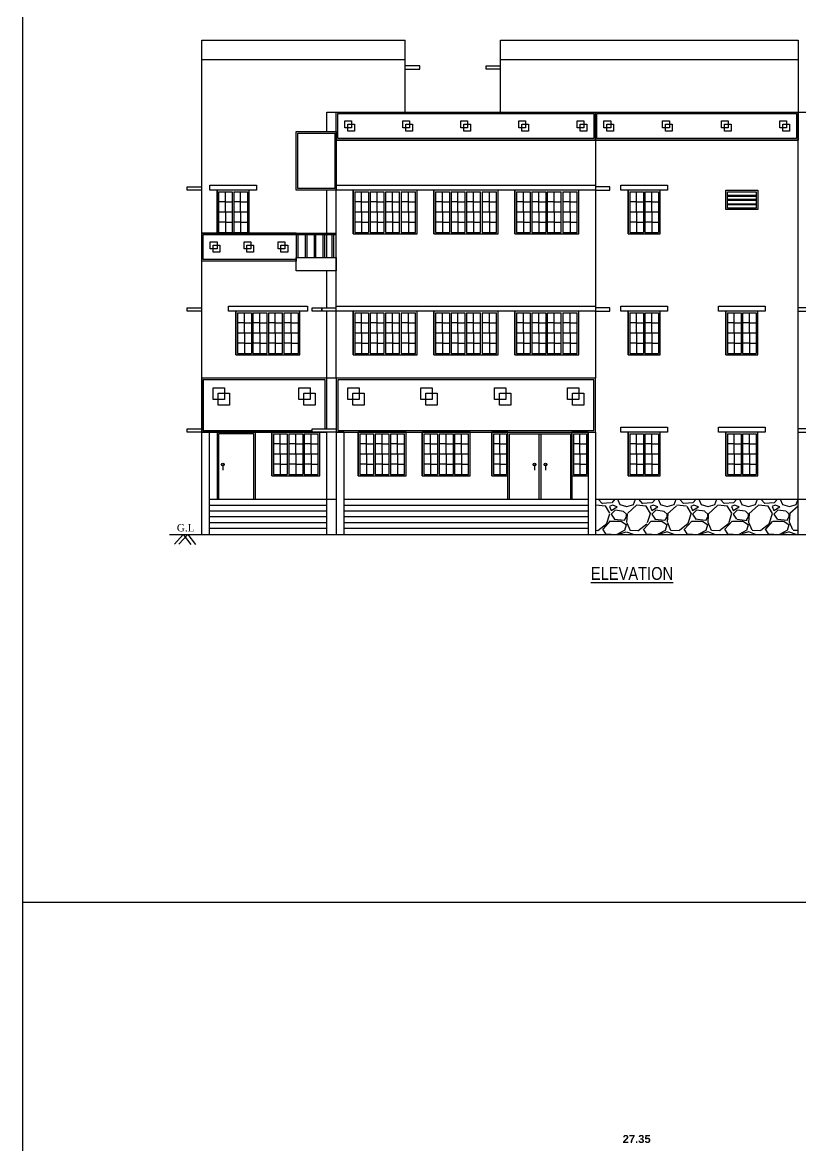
# Model space of a CAD drawing. Header units: metres. Extents: x 1336 to 1656, y -163 to -53.
# Drawn here: x 1422.59 to 1446.89, y -107.83 to -72.74 of the extents above; entities that cross this region are included whole.
import ezdxf

# ---------------------------------------------------------------- set-up
doc = ezdxf.new("R2010")
doc.units = ezdxf.units.M
doc.header["$PDMODE"] = 3
doc.header["$PDSIZE"] = -15
doc.layers.add('.', color=7, linetype='Continuous')
doc.styles.add('Ar Bold', font='arialbd.ttf')
doc.styles.get("Standard").update_dxf_attribs({"font": 'times.ttf'})
doc.styles.add('style5', font='swissc.ttf')
doc.dimstyles.new('~dimensions', dxfattribs={"dimtxt": 0.25, "dimasz": 0.17, "dimexe": 0.05, "dimexo": 0.0625, "dimgap": 0.06, "dimtad": 1, "dimzin": 4, "dimdsep": 46, "dimtxsty": 'Ar Bold', "dimcen": 0.09, "dimse1": 1, "dimse2": 1, "dimsd1": 1, "dimsd2": 1, "dimclrt": 71, "dimadec": 0, "dimazin": 0, "dimtfac": 1, "dimtix": 1, "dimtofl": 0, "dimtmove": 2, "dimatfit": 3, "dimfxl": 0, "dimtolj": 1, "dimtzin": 0, "dimarcsym": 0})

# ---------------------------------------------------------------- blocks, each defined once
blk = doc.blocks.new('*D937')
at = {"layer": 'Defpoints', "color": 0}
for p in [(1428.097, -107.699), (1455.447, -107.699), (1455.447, -107.814)]:
    blk.add_point(p, dxfattribs=at)
at = {"color": 71, "insert": (1441.772, -107.627), "char_height": 0.25, "attachment_point": 5, "style": 'Ar Bold'}
blk.add_mtext('\\A1;27.35', dxfattribs=at)

msp = doc.modelspace()

# ---------------------------------------------------------------- hatches: boundary and pattern name
at = {"layer": '.'}
h = msp.add_hatch(dxfattribs=at)
h.set_pattern_fill('GRAVEL', color=256, scale=0.05)
h.paths.add_polyline_path([(1440.4821, -87.64), (1440.4821, -88.74), (1446.8121, -88.74), (1446.8121, -87.64)])
h.paths.add_polyline_path([(1447.1121, -87.64), (1447.1121, -88.74), (1450.1571, -88.74), (1450.1571, -87.64)])
h.paths.add_polyline_path([(1452.1171, -87.64), (1452.1171, -88.74), (1455.4471, -88.74), (1455.4471, -87.64)])

# ---------------------------------------------------------------- linework, layer by layer
at = {"color": 4}
for p, q in [((1422.5906, -53.0012), (1422.5906, -163.0012)), ((1422.5906, -100.2264), (1573.6412, -100.2264))]:
    msp.add_line(p, q, dxfattribs=at)
for p, q in [((1428.1871, -88.74), (1428.1871, -73.29)), ((1428.1871, -73.29), (1434.5471, -73.29)), ((1434.5471, -75.54), (1434.5471, -73.29)), ((1437.5221, -75.54), (1437.5221, -73.29)), ((1437.5221, -73.29), (1446.8121, -73.29)), ((1446.8121, -73.29), (1446.8121, -75.54)), ((1428.1871, -73.9), (1434.5471, -73.9)), ((1437.5221, -73.9), (1446.8121, -73.9)), ((1432.0921, -75.54), (1455.4471, -75.54)), ((1432.0921, -76.15), (1432.0921, -75.54)), ((1432.3921, -83.86), (1432.3921, -75.54)), ((1440.4821, -75.54), (1440.4821, -83.86)), ((1446.8121, -88.74), (1446.8121, -75.54)), ((1432.3921, -76.42), (1446.8121, -76.42)), ((1428.6671, -79.32), (1428.6671, -77.98)), ((1428.7171, -78.03), (1428.7171, -79.3)), ((1428.7171, -78.03), (1429.1421, -78.03)), ((1428.9296, -78.665), (1428.9296, -78.03)), ((1429.1421, -78.03), (1429.1421, -79.3)), ((1429.1921, -78.03), (1429.6171, -78.03)), ((1429.1921, -78.03), (1429.1921, -79.3)), ((1429.4046, -78.665), (1429.4046, -78.03)), ((1429.6171, -78.03), (1429.6171, -79.3)), ((1429.6671, -79.32), (1429.6671, -77.98)), ((1432.0921, -79.32), (1432.0921, -77.98)), ((1432.9171, -79.35), (1432.9171, -77.98)), ((1432.9671, -78.03), (1432.9671, -79.3)), ((1432.9671, -78.03), (1433.3991, -78.03)), ((1433.1831, -78.665), (1433.1831, -78.03)), ((1433.3991, -78.03), (1433.3991, -79.3)), ((1433.4491, -78.03), (1433.8811, -78.03)), ((1433.4491, -78.03), (1433.4491, -79.3)), ((1433.6651, -78.665), (1433.6651, -78.03)), ((1433.8811, -78.03), (1433.8811, -79.3)), ((1433.9311, -78.03), (1433.9311, -79.3)), ((1433.9311, -78.03), (1434.3671, -78.03)), ((1434.1471, -78.665), (1434.1471, -78.03)), ((1434.3671, -79.3), (1434.3671, -78.03)), ((1434.4171, -78.03), (1434.4171, -79.3)), ((1434.4171, -78.03), (1434.8671, -78.03)), ((1434.6471, -78.665), (1434.6471, -78.03)), ((1434.8671, -79.3), (1434.8671, -78.03)), ((1434.9171, -79.35), (1434.9171, -77.98)), ((1435.4421, -79.35), (1435.4421, -77.98)), ((1435.4921, -78.03), (1435.4921, -79.3)), ((1435.4921, -78.03), (1435.9241, -78.03)), ((1435.7081, -78.665), (1435.7081, -78.03)), ((1435.9241, -78.03), (1435.9241, -79.3)), ((1435.9741, -78.03), (1436.4061, -78.03)), ((1435.9741, -78.03), (1435.9741, -79.3)), ((1436.1901, -78.665), (1436.1901, -78.03)), ((1436.4061, -78.03), (1436.4061, -79.3)), ((1436.4561, -78.03), (1436.4561, -79.3)), ((1436.4561, -78.03), (1436.8921, -78.03)), ((1436.6721, -78.665), (1436.6721, -78.03)), ((1436.8921, -79.3), (1436.8921, -78.03)), ((1436.9421, -78.03), (1436.9421, -79.3)), ((1436.9421, -78.03), (1437.3921, -78.03)), ((1437.1721, -78.665), (1437.1721, -78.03)), ((1437.3921, -79.3), (1437.3921, -78.03)), ((1437.4421, -79.35), (1437.4421, -77.98)), ((1437.9671, -79.35), (1437.9671, -77.98)), ((1438.0171, -78.03), (1438.0171, -79.3)), ((1438.0171, -78.03), (1438.4491, -78.03)), ((1438.2331, -78.665), (1438.2331, -78.03)), ((1438.4491, -78.03), (1438.4491, -79.3)), ((1438.4991, -78.03), (1438.9311, -78.03)), ((1438.4991, -78.03), (1438.4991, -79.3)), ((1438.7151, -78.665), (1438.7151, -78.03)), ((1438.9311, -78.03), (1438.9311, -79.3)), ((1438.9811, -78.03), (1438.9811, -79.3)), ((1438.9811, -78.03), (1439.4171, -78.03)), ((1439.1971, -78.665), (1439.1971, -78.03)), ((1439.4171, -79.3), (1439.4171, -78.03)), ((1439.4671, -78.03), (1439.4671, -79.3)), ((1439.4671, -78.03), (1439.9171, -78.03)), ((1439.6971, -78.665), (1439.6971, -78.03)), ((1439.9171, -79.3), (1439.9171, -78.03)), ((1439.9671, -79.35), (1439.9671, -77.98)), ((1441.5071, -79.35), (1441.5071, -77.98)), ((1441.5571, -78.03), (1441.5571, -79.3)), ((1441.5571, -78.03), (1441.9821, -78.03)), ((1441.7696, -78.665), (1441.7696, -78.03)), ((1441.9821, -78.03), (1441.9821, -79.3)), ((1442.0321, -78.03), (1442.4571, -78.03)), ((1442.0321, -78.03), (1442.0321, -79.3)), ((1442.2446, -78.665), (1442.2446, -78.03)), ((1442.4571, -78.03), (1442.4571, -79.3)), ((1442.5071, -79.35), (1442.5071, -77.98)), ((1444.6071, -78.1347), (1445.5071, -78.1347)), ((1444.6071, -78.1647), (1445.5071, -78.1647)), ((1428.9296, -78.3475), (1428.7171, -78.3475)), ((1428.9296, -78.3475), (1429.1421, -78.3475)), ((1429.4046, -78.3475), (1429.1921, -78.3475)), ((1429.4046, -78.3475), (1429.6171, -78.3475)), ((1433.1831, -78.3475), (1432.9671, -78.3475)), ((1433.1831, -78.3475), (1433.3991, -78.3475)), ((1433.6651, -78.3475), (1433.4491, -78.3475)), ((1433.6651, -78.3475), (1433.8811, -78.3475)), ((1434.1471, -78.3475), (1433.9311, -78.3475)), ((1434.1471, -78.3475), (1434.3671, -78.3475)), ((1434.6471, -78.3475), (1434.4171, -78.3475)), ((1434.6471, -78.3475), (1434.8671, -78.3475)), ((1435.7081, -78.3475), (1435.4921, -78.3475)), ((1435.7081, -78.3475), (1435.9241, -78.3475)), ((1436.1901, -78.3475), (1435.9741, -78.3475)), ((1436.1901, -78.3475), (1436.4061, -78.3475)), ((1436.6721, -78.3475), (1436.4561, -78.3475)), ((1436.6721, -78.3475), (1436.8921, -78.3475)), ((1437.1721, -78.3475), (1436.9421, -78.3475)), ((1437.1721, -78.3475), (1437.3921, -78.3475)), ((1438.2331, -78.3475), (1438.0171, -78.3475)), ((1438.2331, -78.3475), (1438.4491, -78.3475)), ((1438.7151, -78.3475), (1438.4991, -78.3475)), ((1438.7151, -78.3475), (1438.9311, -78.3475)), ((1439.1971, -78.3475), (1438.9811, -78.3475)), ((1439.1971, -78.3475), (1439.4171, -78.3475)), ((1439.6971, -78.3475), (1439.4671, -78.3475)), ((1439.6971, -78.3475), (1439.9171, -78.3475)), ((1441.7696, -78.3475), (1441.5571, -78.3475)), ((1441.7696, -78.3475), (1441.9821, -78.3475)), ((1442.2446, -78.3475), (1442.0321, -78.3475)), ((1442.2446, -78.3475), (1442.4571, -78.3475)), ((1444.6071, -78.2672), (1445.5071, -78.2672)), ((1444.6071, -78.2972), (1445.5071, -78.2972)), ((1444.6071, -78.4035), (1445.5071, -78.4035)), ((1444.6071, -78.4335), (1445.5071, -78.4335)), ((1429.1421, -78.665), (1428.7171, -78.665)), ((1429.1421, -78.665), (1428.7171, -78.665)), ((1428.9296, -78.665), (1428.9296, -79.3)), ((1429.6171, -78.665), (1429.1921, -78.665)), ((1429.6171, -78.665), (1429.1921, -78.665)), ((1429.4046, -78.665), (1429.4046, -79.3)), ((1433.3991, -78.665), (1432.9671, -78.665)), ((1433.3991, -78.665), (1432.9671, -78.665)), ((1433.1831, -78.665), (1433.1831, -79.3)), ((1433.8811, -78.665), (1433.4491, -78.665)), ((1433.8811, -78.665), (1433.4491, -78.665)), ((1433.6651, -78.665), (1433.6651, -79.3)), ((1434.3671, -78.665), (1433.9311, -78.665)), ((1434.3671, -78.665), (1433.9311, -78.665)), ((1434.1471, -78.665), (1434.1471, -79.3)), ((1434.8671, -78.665), (1434.4171, -78.665)), ((1434.8671, -78.665), (1434.4171, -78.665)), ((1434.6471, -78.665), (1434.6471, -79.3)), ((1435.9241, -78.665), (1435.4921, -78.665)), ((1435.9241, -78.665), (1435.4921, -78.665)), ((1435.7081, -78.665), (1435.7081, -79.3)), ((1436.4061, -78.665), (1435.9741, -78.665)), ((1436.4061, -78.665), (1435.9741, -78.665)), ((1436.1901, -78.665), (1436.1901, -79.3)), ((1436.8921, -78.665), (1436.4561, -78.665)), ((1436.8921, -78.665), (1436.4561, -78.665)), ((1436.6721, -78.665), (1436.6721, -79.3)), ((1437.3921, -78.665), (1436.9421, -78.665)), ((1437.3921, -78.665), (1436.9421, -78.665)), ((1437.1721, -78.665), (1437.1721, -79.3)), ((1438.4491, -78.665), (1438.0171, -78.665)), ((1438.4491, -78.665), (1438.0171, -78.665)), ((1438.2331, -78.665), (1438.2331, -79.3)), ((1438.9311, -78.665), (1438.4991, -78.665)), ((1438.9311, -78.665), (1438.4991, -78.665)), ((1438.7151, -78.665), (1438.7151, -79.3)), ((1439.4171, -78.665), (1438.9811, -78.665)), ((1439.4171, -78.665), (1438.9811, -78.665)), ((1439.1971, -78.665), (1439.1971, -79.3)), ((1439.9171, -78.665), (1439.4671, -78.665)), ((1439.9171, -78.665), (1439.4671, -78.665)), ((1439.6971, -78.665), (1439.6971, -79.3)), ((1441.9821, -78.665), (1441.5571, -78.665)), ((1441.9821, -78.665), (1441.5571, -78.665)), ((1441.7696, -78.665), (1441.7696, -79.3)), ((1442.4571, -78.665), (1442.0321, -78.665)), ((1442.4571, -78.665), (1442.0321, -78.665)), ((1442.2446, -78.665), (1442.2446, -79.3)), ((1428.9296, -78.9825), (1428.7171, -78.9825)), ((1428.9296, -78.9825), (1429.1421, -78.9825)), ((1429.4046, -78.9825), (1429.1921, -78.9825)), ((1429.4046, -78.9825), (1429.6171, -78.9825)), ((1433.1831, -78.9825), (1432.9671, -78.9825)), ((1433.1831, -78.9825), (1433.3991, -78.9825)), ((1433.6651, -78.9825), (1433.4491, -78.9825)), ((1433.6651, -78.9825), (1433.8811, -78.9825)), ((1434.1471, -78.9825), (1433.9311, -78.9825)), ((1434.1471, -78.9825), (1434.3671, -78.9825)), ((1434.6471, -78.9825), (1434.4171, -78.9825)), ((1434.6471, -78.9825), (1434.8671, -78.9825)), ((1435.7081, -78.9825), (1435.4921, -78.9825)), ((1435.7081, -78.9825), (1435.9241, -78.9825)), ((1436.1901, -78.9825), (1435.9741, -78.9825)), ((1436.1901, -78.9825), (1436.4061, -78.9825)), ((1436.6721, -78.9825), (1436.4561, -78.9825)), ((1436.6721, -78.9825), (1436.8921, -78.9825)), ((1437.1721, -78.9825), (1436.9421, -78.9825)), ((1437.1721, -78.9825), (1437.3921, -78.9825)), ((1438.2331, -78.9825), (1438.0171, -78.9825)), ((1438.2331, -78.9825), (1438.4491, -78.9825)), ((1438.7151, -78.9825), (1438.4991, -78.9825)), ((1438.7151, -78.9825), (1438.9311, -78.9825)), ((1439.1971, -78.9825), (1438.9811, -78.9825)), ((1439.1971, -78.9825), (1439.4171, -78.9825)), ((1439.6971, -78.9825), (1439.4671, -78.9825)), ((1439.6971, -78.9825), (1439.9171, -78.9825)), ((1441.7696, -78.9825), (1441.5571, -78.9825)), ((1441.7696, -78.9825), (1441.9821, -78.9825)), ((1442.2446, -78.9825), (1442.0321, -78.9825)), ((1442.2446, -78.9825), (1442.4571, -78.9825)), ((1431.1421, -79.32), (1428.1871, -79.32)), ((1428.7171, -79.3), (1429.1421, -79.3)), ((1429.1921, -79.3), (1429.6171, -79.3)), ((1431.1421, -79.32), (1432.3921, -79.32)), ((1431.1421, -79.32), (1431.1421, -80.08)), ((1431.1421, -79.37), (1432.3921, -79.37)), ((1431.1921, -79.37), (1431.1921, -80.08)), ((1431.4189, -79.37), (1431.4189, -80.08)), ((1431.4689, -79.37), (1431.4689, -80.08)), ((1431.6956, -79.37), (1431.6956, -80.08)), ((1431.7456, -79.37), (1431.7456, -80.08)), ((1431.9724, -79.37), (1431.9724, -80.08)), ((1432.0224, -79.37), (1432.0224, -80.08)), ((1432.0921, -80.08), (1432.0921, -79.37)), ((1432.2492, -79.37), (1432.2492, -80.08)), ((1432.2992, -79.37), (1432.2992, -80.08)), ((1432.9671, -79.3), (1433.3991, -79.3)), ((1433.4491, -79.3), (1433.8811, -79.3)), ((1433.9311, -79.3), (1434.3671, -79.3)), ((1434.4171, -79.3), (1434.8671, -79.3)), ((1435.4921, -79.3), (1435.9241, -79.3)), ((1435.9741, -79.3), (1436.4061, -79.3)), ((1436.4561, -79.3), (1436.8921, -79.3)), ((1436.9421, -79.3), (1437.3921, -79.3)), ((1438.0171, -79.3), (1438.4491, -79.3)), ((1438.4991, -79.3), (1438.9311, -79.3)), ((1438.9811, -79.3), (1439.4171, -79.3)), ((1439.4671, -79.3), (1439.9171, -79.3)), ((1441.5571, -79.3), (1441.9821, -79.3)), ((1442.0321, -79.3), (1442.4571, -79.3)), ((1432.0921, -81.66), (1432.0921, -80.5)), ((1429.2571, -83.13), (1429.2571, -81.76)), ((1429.3071, -81.81), (1429.3071, -83.08)), ((1429.3071, -81.81), (1429.7391, -81.81)), ((1429.5231, -82.445), (1429.5231, -81.81)), ((1429.7391, -81.81), (1429.7391, -83.08)), ((1429.7891, -81.81), (1430.2211, -81.81)), ((1429.7891, -81.81), (1429.7891, -83.08)), ((1430.0051, -82.445), (1430.0051, -81.81)), ((1430.2211, -81.81), (1430.2211, -83.08)), ((1430.2711, -81.81), (1430.2711, -83.08)), ((1430.2711, -81.81), (1430.7071, -81.81)), ((1430.4871, -82.445), (1430.4871, -81.81)), ((1430.7071, -83.08), (1430.7071, -81.81)), ((1430.7571, -81.81), (1430.7571, -83.08)), ((1430.7571, -81.81), (1431.2071, -81.81)), ((1430.9871, -82.445), (1430.9871, -81.81)), ((1431.2071, -83.08), (1431.2071, -81.81)), ((1431.2571, -83.13), (1431.2571, -81.76)), ((1432.0921, -85.44), (1432.0921, -81.76)), ((1432.9171, -83.13), (1432.9171, -81.76)), ((1432.9671, -81.81), (1432.9671, -83.08)), ((1432.9671, -81.81), (1433.3991, -81.81)), ((1433.1831, -82.445), (1433.1831, -81.81)), ((1433.3991, -81.81), (1433.3991, -83.08)), ((1433.4491, -81.81), (1433.8811, -81.81)), ((1433.4491, -81.81), (1433.4491, -83.08)), ((1433.6651, -82.445), (1433.6651, -81.81)), ((1433.8811, -81.81), (1433.8811, -83.08)), ((1433.9311, -81.81), (1433.9311, -83.08)), ((1433.9311, -81.81), (1434.3671, -81.81)), ((1434.1471, -82.445), (1434.1471, -81.81)), ((1434.3671, -83.08), (1434.3671, -81.81)), ((1434.4171, -81.81), (1434.4171, -83.08)), ((1434.4171, -81.81), (1434.8671, -81.81)), ((1434.6471, -82.445), (1434.6471, -81.81)), ((1434.8671, -83.08), (1434.8671, -81.81)), ((1434.9171, -83.13), (1434.9171, -81.76)), ((1435.4421, -83.13), (1435.4421, -81.76)), ((1435.4921, -81.81), (1435.4921, -83.08)), ((1435.4921, -81.81), (1435.9241, -81.81)), ((1435.7081, -82.445), (1435.7081, -81.81)), ((1435.9241, -81.81), (1435.9241, -83.08)), ((1435.9741, -81.81), (1436.4061, -81.81)), ((1435.9741, -81.81), (1435.9741, -83.08)), ((1436.1901, -82.445), (1436.1901, -81.81)), ((1436.4061, -81.81), (1436.4061, -83.08)), ((1436.4561, -81.81), (1436.4561, -83.08)), ((1436.4561, -81.81), (1436.8921, -81.81)), ((1436.6721, -82.445), (1436.6721, -81.81)), ((1436.8921, -83.08), (1436.8921, -81.81)), ((1436.9421, -81.81), (1436.9421, -83.08)), ((1436.9421, -81.81), (1437.3921, -81.81)), ((1437.1721, -82.445), (1437.1721, -81.81)), ((1437.3921, -83.08), (1437.3921, -81.81)), ((1437.4421, -83.13), (1437.4421, -81.76)), ((1437.9671, -83.13), (1437.9671, -81.76)), ((1438.0171, -81.81), (1438.0171, -83.08)), ((1438.0171, -81.81), (1438.4491, -81.81)), ((1438.2331, -82.445), (1438.2331, -81.81)), ((1438.4491, -81.81), (1438.4491, -83.08)), ((1438.4991, -81.81), (1438.9311, -81.81)), ((1438.4991, -81.81), (1438.4991, -83.08)), ((1438.7151, -82.445), (1438.7151, -81.81)), ((1438.9311, -81.81), (1438.9311, -83.08)), ((1438.9811, -81.81), (1438.9811, -83.08)), ((1438.9811, -81.81), (1439.4171, -81.81)), ((1439.1971, -82.445), (1439.1971, -81.81)), ((1439.4171, -83.08), (1439.4171, -81.81)), ((1439.4671, -81.81), (1439.4671, -83.08)), ((1439.4671, -81.81), (1439.9171, -81.81)), ((1439.6971, -82.445), (1439.6971, -81.81)), ((1439.9171, -83.08), (1439.9171, -81.81)), ((1439.9671, -83.13), (1439.9671, -81.76)), ((1441.5071, -83.13), (1441.5071, -81.76)), ((1441.5571, -81.81), (1441.5571, -83.08)), ((1441.5571, -81.81), (1441.9821, -81.81)), ((1441.7696, -82.445), (1441.7696, -81.81)), ((1441.9821, -81.81), (1441.9821, -83.08)), ((1442.0321, -81.81), (1442.4571, -81.81)), ((1442.0321, -81.81), (1442.0321, -83.08)), ((1442.2446, -82.445), (1442.2446, -81.81)), ((1442.4571, -81.81), (1442.4571, -83.08)), ((1442.5071, -83.13), (1442.5071, -81.76)), ((1444.5571, -83.13), (1444.5571, -81.76)), ((1444.6071, -81.81), (1444.6071, -83.08)), ((1444.6071, -81.81), (1445.0321, -81.81)), ((1444.8196, -82.445), (1444.8196, -81.81)), ((1445.0321, -81.81), (1445.0321, -83.08)), ((1445.0821, -81.81), (1445.5071, -81.81)), ((1445.0821, -81.81), (1445.0821, -83.08)), ((1445.2946, -82.445), (1445.2946, -81.81)), ((1445.5071, -81.81), (1445.5071, -83.08)), ((1445.5571, -83.13), (1445.5571, -81.76)), ((1429.5231, -82.1275), (1429.3071, -82.1275)), ((1429.7391, -82.445), (1429.3071, -82.445)), ((1429.7391, -82.445), (1429.3071, -82.445)), ((1429.5231, -82.1275), (1429.7391, -82.1275)), ((1429.5231, -82.445), (1429.5231, -83.08)), ((1430.0051, -82.1275), (1429.7891, -82.1275)), ((1430.2211, -82.445), (1429.7891, -82.445)), ((1430.2211, -82.445), (1429.7891, -82.445)), ((1430.0051, -82.1275), (1430.2211, -82.1275)), ((1430.0051, -82.445), (1430.0051, -83.08)), ((1430.4871, -82.1275), (1430.2711, -82.1275)), ((1430.7071, -82.445), (1430.2711, -82.445)), ((1430.7071, -82.445), (1430.2711, -82.445)), ((1430.4871, -82.1275), (1430.7071, -82.1275)), ((1430.4871, -82.445), (1430.4871, -83.08)), ((1430.9871, -82.1275), (1430.7571, -82.1275)), ((1431.2071, -82.445), (1430.7571, -82.445)), ((1431.2071, -82.445), (1430.7571, -82.445)), ((1430.9871, -82.1275), (1431.2071, -82.1275)), ((1430.9871, -82.445), (1430.9871, -83.08)), ((1433.1831, -82.1275), (1432.9671, -82.1275)), ((1433.3991, -82.445), (1432.9671, -82.445)), ((1433.3991, -82.445), (1432.9671, -82.445)), ((1433.1831, -82.1275), (1433.3991, -82.1275)), ((1433.1831, -82.445), (1433.1831, -83.08)), ((1433.6651, -82.1275), (1433.4491, -82.1275)), ((1433.8811, -82.445), (1433.4491, -82.445)), ((1433.8811, -82.445), (1433.4491, -82.445)), ((1433.6651, -82.1275), (1433.8811, -82.1275)), ((1433.6651, -82.445), (1433.6651, -83.08)), ((1434.1471, -82.1275), (1433.9311, -82.1275)), ((1434.3671, -82.445), (1433.9311, -82.445)), ((1434.3671, -82.445), (1433.9311, -82.445)), ((1434.1471, -82.1275), (1434.3671, -82.1275)), ((1434.1471, -82.445), (1434.1471, -83.08)), ((1434.6471, -82.1275), (1434.4171, -82.1275)), ((1434.8671, -82.445), (1434.4171, -82.445)), ((1434.8671, -82.445), (1434.4171, -82.445)), ((1434.6471, -82.1275), (1434.8671, -82.1275)), ((1434.6471, -82.445), (1434.6471, -83.08)), ((1435.7081, -82.1275), (1435.4921, -82.1275)), ((1435.9241, -82.445), (1435.4921, -82.445)), ((1435.9241, -82.445), (1435.4921, -82.445)), ((1435.7081, -82.1275), (1435.9241, -82.1275)), ((1435.7081, -82.445), (1435.7081, -83.08)), ((1436.1901, -82.1275), (1435.9741, -82.1275)), ((1436.4061, -82.445), (1435.9741, -82.445)), ((1436.4061, -82.445), (1435.9741, -82.445)), ((1436.1901, -82.1275), (1436.4061, -82.1275)), ((1436.1901, -82.445), (1436.1901, -83.08)), ((1436.6721, -82.1275), (1436.4561, -82.1275)), ((1436.8921, -82.445), (1436.4561, -82.445)), ((1436.8921, -82.445), (1436.4561, -82.445)), ((1436.6721, -82.1275), (1436.8921, -82.1275)), ((1436.6721, -82.445), (1436.6721, -83.08)), ((1437.1721, -82.1275), (1436.9421, -82.1275)), ((1437.3921, -82.445), (1436.9421, -82.445)), ((1437.3921, -82.445), (1436.9421, -82.445)), ((1437.1721, -82.1275), (1437.3921, -82.1275)), ((1437.1721, -82.445), (1437.1721, -83.08)), ((1438.2331, -82.1275), (1438.0171, -82.1275)), ((1438.4491, -82.445), (1438.0171, -82.445)), ((1438.4491, -82.445), (1438.0171, -82.445)), ((1438.2331, -82.1275), (1438.4491, -82.1275)), ((1438.2331, -82.445), (1438.2331, -83.08)), ((1438.7151, -82.1275), (1438.4991, -82.1275)), ((1438.9311, -82.445), (1438.4991, -82.445)), ((1438.9311, -82.445), (1438.4991, -82.445)), ((1438.7151, -82.1275), (1438.9311, -82.1275)), ((1438.7151, -82.445), (1438.7151, -83.08)), ((1439.1971, -82.1275), (1438.9811, -82.1275)), ((1439.4171, -82.445), (1438.9811, -82.445)), ((1439.4171, -82.445), (1438.9811, -82.445)), ((1439.1971, -82.1275), (1439.4171, -82.1275)), ((1439.1971, -82.445), (1439.1971, -83.08)), ((1439.6971, -82.1275), (1439.4671, -82.1275)), ((1439.9171, -82.445), (1439.4671, -82.445)), ((1439.9171, -82.445), (1439.4671, -82.445)), ((1439.6971, -82.1275), (1439.9171, -82.1275)), ((1439.6971, -82.445), (1439.6971, -83.08)), ((1441.7696, -82.1275), (1441.5571, -82.1275)), ((1441.9821, -82.445), (1441.5571, -82.445)), ((1441.9821, -82.445), (1441.5571, -82.445)), ((1441.7696, -82.1275), (1441.9821, -82.1275)), ((1441.7696, -82.445), (1441.7696, -83.08)), ((1442.2446, -82.1275), (1442.0321, -82.1275)), ((1442.4571, -82.445), (1442.0321, -82.445)), ((1442.4571, -82.445), (1442.0321, -82.445)), ((1442.2446, -82.1275), (1442.4571, -82.1275)), ((1442.2446, -82.445), (1442.2446, -83.08)), ((1444.8196, -82.1275), (1444.6071, -82.1275)), ((1445.0321, -82.445), (1444.6071, -82.445)), ((1445.0321, -82.445), (1444.6071, -82.445)), ((1444.8196, -82.1275), (1445.0321, -82.1275)), ((1444.8196, -82.445), (1444.8196, -83.08)), ((1445.2946, -82.1275), (1445.0821, -82.1275)), ((1445.5071, -82.445), (1445.0821, -82.445)), ((1445.5071, -82.445), (1445.0821, -82.445)), ((1445.2946, -82.1275), (1445.5071, -82.1275)), ((1445.2946, -82.445), (1445.2946, -83.08)), ((1429.5231, -82.7625), (1429.3071, -82.7625)), ((1429.5231, -82.7625), (1429.7391, -82.7625)), ((1430.0051, -82.7625), (1429.7891, -82.7625)), ((1430.0051, -82.7625), (1430.2211, -82.7625)), ((1430.4871, -82.7625), (1430.2711, -82.7625)), ((1430.4871, -82.7625), (1430.7071, -82.7625)), ((1430.9871, -82.7625), (1430.7571, -82.7625)), ((1430.9871, -82.7625), (1431.2071, -82.7625)), ((1433.1831, -82.7625), (1432.9671, -82.7625)), ((1433.1831, -82.7625), (1433.3991, -82.7625)), ((1433.6651, -82.7625), (1433.4491, -82.7625)), ((1433.6651, -82.7625), (1433.8811, -82.7625)), ((1434.1471, -82.7625), (1433.9311, -82.7625)), ((1434.1471, -82.7625), (1434.3671, -82.7625)), ((1434.6471, -82.7625), (1434.4171, -82.7625)), ((1434.6471, -82.7625), (1434.8671, -82.7625)), ((1435.7081, -82.7625), (1435.4921, -82.7625)), ((1435.7081, -82.7625), (1435.9241, -82.7625)), ((1436.1901, -82.7625), (1435.9741, -82.7625)), ((1436.1901, -82.7625), (1436.4061, -82.7625)), ((1436.6721, -82.7625), (1436.4561, -82.7625)), ((1436.6721, -82.7625), (1436.8921, -82.7625)), ((1437.1721, -82.7625), (1436.9421, -82.7625)), ((1437.1721, -82.7625), (1437.3921, -82.7625)), ((1438.2331, -82.7625), (1438.0171, -82.7625)), ((1438.2331, -82.7625), (1438.4491, -82.7625)), ((1438.7151, -82.7625), (1438.4991, -82.7625)), ((1438.7151, -82.7625), (1438.9311, -82.7625)), ((1439.1971, -82.7625), (1438.9811, -82.7625)), ((1439.1971, -82.7625), (1439.4171, -82.7625)), ((1439.6971, -82.7625), (1439.4671, -82.7625)), ((1439.6971, -82.7625), (1439.9171, -82.7625)), ((1441.7696, -82.7625), (1441.5571, -82.7625)), ((1441.7696, -82.7625), (1441.9821, -82.7625)), ((1442.2446, -82.7625), (1442.0321, -82.7625)), ((1442.2446, -82.7625), (1442.4571, -82.7625)), ((1444.8196, -82.7625), (1444.6071, -82.7625)), ((1444.8196, -82.7625), (1445.0321, -82.7625)), ((1445.2946, -82.7625), (1445.0821, -82.7625)), ((1445.2946, -82.7625), (1445.5071, -82.7625)), ((1429.3071, -83.08), (1429.7391, -83.08)), ((1429.7891, -83.08), (1430.2211, -83.08)), ((1430.2711, -83.08), (1430.7071, -83.08)), ((1430.7571, -83.08), (1431.2071, -83.08)), ((1432.9671, -83.08), (1433.3991, -83.08)), ((1433.4491, -83.08), (1433.8811, -83.08)), ((1433.9311, -83.08), (1434.3671, -83.08)), ((1434.4171, -83.08), (1434.8671, -83.08)), ((1435.4921, -83.08), (1435.9241, -83.08)), ((1435.9741, -83.08), (1436.4061, -83.08)), ((1436.4561, -83.08), (1436.8921, -83.08)), ((1436.9421, -83.08), (1437.3921, -83.08)), ((1438.0171, -83.08), (1438.4491, -83.08)), ((1438.4991, -83.08), (1438.9311, -83.08)), ((1438.9811, -83.08), (1439.4171, -83.08)), ((1439.4671, -83.08), (1439.9171, -83.08)), ((1441.5571, -83.08), (1441.9821, -83.08)), ((1442.0321, -83.08), (1442.4571, -83.08)), ((1444.6071, -83.08), (1445.0321, -83.08)), ((1445.0821, -83.08), (1445.5071, -83.08)), ((1432.3921, -83.86), (1428.1871, -83.86)), ((1432.0921, -85.44), (1432.0921, -83.86)), ((1427.7371, -85.54), (1427.7371, -85.44)), ((1427.7371, -85.44), (1428.1871, -85.44)), ((1428.1871, -85.54), (1427.7371, -85.54)), ((1432.6221, -85.54), (1428.1871, -85.54)), ((1428.4171, -85.54), (1428.4171, -88.74)), ((1430.3771, -86.91), (1430.3771, -85.54)), ((1430.4271, -85.59), (1430.4271, -86.86)), ((1430.4271, -85.59), (1430.8591, -85.59)), ((1430.6431, -86.225), (1430.6431, -85.59)), ((1430.8591, -85.59), (1430.8591, -86.86)), ((1430.9091, -85.59), (1431.3411, -85.59)), ((1430.9091, -85.59), (1430.9091, -86.86)), ((1431.1251, -86.225), (1431.1251, -85.59)), ((1431.3411, -85.59), (1431.3411, -86.86)), ((1431.3911, -85.59), (1431.3911, -86.86)), ((1431.3911, -85.59), (1431.8271, -85.59)), ((1431.6071, -86.225), (1431.6071, -85.59)), ((1431.6421, -85.54), (1431.6421, -85.44)), ((1431.6421, -85.44), (1432.3921, -85.44)), ((1432.3921, -85.54), (1431.6421, -85.54)), ((1431.8271, -86.86), (1431.8271, -85.59)), ((1431.8771, -86.91), (1431.8771, -85.54)), ((1432.0921, -88.74), (1432.0921, -85.54)), ((1432.3921, -85.54), (1432.3921, -88.74)), ((1432.6221, -85.54), (1432.6221, -88.74)), ((1433.0721, -86.91), (1433.0721, -85.54)), ((1433.1221, -85.59), (1433.1221, -86.86)), ((1433.1221, -85.59), (1433.5541, -85.59)), ((1433.3381, -86.225), (1433.3381, -85.59)), ((1433.5541, -85.59), (1433.5541, -86.86)), ((1433.6041, -85.59), (1434.0361, -85.59)), ((1433.6041, -85.59), (1433.6041, -86.86)), ((1433.8201, -86.225), (1433.8201, -85.59)), ((1434.0361, -85.59), (1434.0361, -86.86)), ((1434.0861, -85.59), (1434.0861, -86.86)), ((1434.0861, -85.59), (1434.5221, -85.59)), ((1434.3021, -86.225), (1434.3021, -85.59)), ((1434.5221, -86.86), (1434.5221, -85.59)), ((1434.5721, -86.91), (1434.5721, -85.54)), ((1435.0721, -86.91), (1435.0721, -85.54)), ((1435.1221, -85.59), (1435.1221, -86.86)), ((1435.1221, -85.59), (1435.5541, -85.59)), ((1435.3381, -86.225), (1435.3381, -85.59)), ((1435.5541, -85.59), (1435.5541, -86.86)), ((1435.6041, -85.59), (1436.0361, -85.59)), ((1435.6041, -85.59), (1435.6041, -86.86)), ((1435.8201, -86.225), (1435.8201, -85.59)), ((1436.0361, -85.59), (1436.0361, -86.86)), ((1436.0861, -85.59), (1436.0861, -86.86)), ((1436.0861, -85.59), (1436.5221, -85.59)), ((1436.3021, -86.225), (1436.3021, -85.59)), ((1436.5221, -86.86), (1436.5221, -85.59)), ((1436.5721, -86.91), (1436.5721, -85.54)), ((1437.2521, -86.91), (1437.2521, -85.54)), ((1437.3021, -85.59), (1437.3021, -86.86)), ((1437.3021, -85.59), (1437.7021, -85.59)), ((1437.5021, -86.225), (1437.5021, -85.59)), ((1437.7021, -85.59), (1437.7021, -86.86)), ((1437.7521, -86.91), (1437.7521, -85.54)), ((1438.7201, -85.59), (1438.7201, -87.64)), ((1438.7841, -85.59), (1438.7841, -87.64)), ((1439.7521, -86.91), (1439.7521, -85.54)), ((1439.8021, -85.59), (1439.8021, -86.86)), ((1439.8021, -85.59), (1440.2021, -85.59)), ((1440.0021, -86.225), (1440.0021, -85.59)), ((1440.2021, -85.59), (1440.2021, -86.86)), ((1440.2521, -85.54), (1440.2521, -88.74)), ((1440.2521, -86.91), (1440.2521, -85.54)), ((1440.4821, -85.54), (1440.4821, -88.74)), ((1441.5071, -86.91), (1441.5071, -85.54)), ((1441.5571, -85.59), (1441.5571, -86.86)), ((1441.5571, -85.59), (1441.9821, -85.59)), ((1441.7696, -86.225), (1441.7696, -85.59)), ((1441.9821, -85.59), (1441.9821, -86.86)), ((1442.0321, -85.59), (1442.4571, -85.59)), ((1442.0321, -85.59), (1442.0321, -86.86)), ((1442.2446, -86.225), (1442.2446, -85.59)), ((1442.4571, -85.59), (1442.4571, -86.86)), ((1442.5071, -86.91), (1442.5071, -85.54)), ((1444.5571, -86.91), (1444.5571, -85.54)), ((1444.6071, -85.59), (1444.6071, -86.86)), ((1444.6071, -85.59), (1445.0321, -85.59)), ((1444.8196, -86.225), (1444.8196, -85.59)), ((1445.0321, -85.59), (1445.0321, -86.86)), ((1445.0821, -85.59), (1445.5071, -85.59)), ((1445.0821, -85.59), (1445.0821, -86.86)), ((1445.2946, -86.225), (1445.2946, -85.59)), ((1445.5071, -85.59), (1445.5071, -86.86)), ((1445.5571, -86.91), (1445.5571, -85.54)), ((1447.5621, -85.44), (1446.8121, -85.44)), ((1446.8121, -85.54), (1447.5621, -85.54)), ((1430.6431, -85.9075), (1430.4271, -85.9075)), ((1430.6431, -85.9075), (1430.8591, -85.9075)), ((1431.1251, -85.9075), (1430.9091, -85.9075)), ((1431.1251, -85.9075), (1431.3411, -85.9075)), ((1431.6071, -85.9075), (1431.3911, -85.9075)), ((1431.6071, -85.9075), (1431.8271, -85.9075)), ((1433.3381, -85.9075), (1433.1221, -85.9075)), ((1433.3381, -85.9075), (1433.5541, -85.9075)), ((1433.8201, -85.9075), (1433.6041, -85.9075)), ((1433.8201, -85.9075), (1434.0361, -85.9075)), ((1434.3021, -85.9075), (1434.0861, -85.9075)), ((1434.3021, -85.9075), (1434.5221, -85.9075)), ((1435.3381, -85.9075), (1435.1221, -85.9075)), ((1435.3381, -85.9075), (1435.5541, -85.9075)), ((1435.8201, -85.9075), (1435.6041, -85.9075)), ((1435.8201, -85.9075), (1436.0361, -85.9075)), ((1436.3021, -85.9075), (1436.0861, -85.9075)), ((1436.3021, -85.9075), (1436.5221, -85.9075)), ((1437.5021, -85.9075), (1437.3021, -85.9075)), ((1437.5021, -85.9075), (1437.7021, -85.9075)), ((1440.0021, -85.9075), (1439.8021, -85.9075)), ((1440.0021, -85.9075), (1440.2021, -85.9075)), ((1441.7696, -85.9075), (1441.5571, -85.9075)), ((1441.7696, -85.9075), (1441.9821, -85.9075)), ((1442.2446, -85.9075), (1442.0321, -85.9075)), ((1442.2446, -85.9075), (1442.4571, -85.9075)), ((1444.8196, -85.9075), (1444.6071, -85.9075)), ((1444.8196, -85.9075), (1445.0321, -85.9075)), ((1445.2946, -85.9075), (1445.0821, -85.9075)), ((1445.2946, -85.9075), (1445.5071, -85.9075)), ((1430.8591, -86.225), (1430.4271, -86.225)), ((1430.8591, -86.225), (1430.4271, -86.225)), ((1430.6431, -86.225), (1430.6431, -86.86)), ((1431.3411, -86.225), (1430.9091, -86.225)), ((1431.3411, -86.225), (1430.9091, -86.225)), ((1431.1251, -86.225), (1431.1251, -86.86)), ((1431.8271, -86.225), (1431.3911, -86.225)), ((1431.8271, -86.225), (1431.3911, -86.225)), ((1431.6071, -86.225), (1431.6071, -86.86)), ((1433.5541, -86.225), (1433.1221, -86.225)), ((1433.5541, -86.225), (1433.1221, -86.225)), ((1433.3381, -86.225), (1433.3381, -86.86)), ((1434.0361, -86.225), (1433.6041, -86.225)), ((1434.0361, -86.225), (1433.6041, -86.225)), ((1433.8201, -86.225), (1433.8201, -86.86)), ((1434.5221, -86.225), (1434.0861, -86.225)), ((1434.5221, -86.225), (1434.0861, -86.225)), ((1434.3021, -86.225), (1434.3021, -86.86)), ((1435.5541, -86.225), (1435.1221, -86.225)), ((1435.5541, -86.225), (1435.1221, -86.225)), ((1435.3381, -86.225), (1435.3381, -86.86)), ((1436.0361, -86.225), (1435.6041, -86.225)), ((1436.0361, -86.225), (1435.6041, -86.225)), ((1435.8201, -86.225), (1435.8201, -86.86)), ((1436.5221, -86.225), (1436.0861, -86.225)), ((1436.5221, -86.225), (1436.0861, -86.225)), ((1436.3021, -86.225), (1436.3021, -86.86)), ((1437.7021, -86.225), (1437.3021, -86.225)), ((1437.7021, -86.225), (1437.3021, -86.225)), ((1437.5021, -86.225), (1437.5021, -86.86)), ((1440.2021, -86.225), (1439.8021, -86.225)), ((1440.2021, -86.225), (1439.8021, -86.225)), ((1440.0021, -86.225), (1440.0021, -86.86)), ((1441.9821, -86.225), (1441.5571, -86.225)), ((1441.9821, -86.225), (1441.5571, -86.225)), ((1441.7696, -86.225), (1441.7696, -86.86)), ((1442.4571, -86.225), (1442.0321, -86.225)), ((1442.4571, -86.225), (1442.0321, -86.225)), ((1442.2446, -86.225), (1442.2446, -86.86)), ((1445.0321, -86.225), (1444.6071, -86.225)), ((1445.0321, -86.225), (1444.6071, -86.225)), ((1444.8196, -86.225), (1444.8196, -86.86)), ((1445.5071, -86.225), (1445.0821, -86.225)), ((1445.5071, -86.225), (1445.0821, -86.225)), ((1445.2946, -86.225), (1445.2946, -86.86)), ((1428.8511, -86.5487), (1428.8511, -86.7337)), ((1430.6431, -86.5425), (1430.4271, -86.5425)), ((1430.6431, -86.5425), (1430.8591, -86.5425)), ((1431.1251, -86.5425), (1430.9091, -86.5425)), ((1431.1251, -86.5425), (1431.3411, -86.5425)), ((1431.6071, -86.5425), (1431.3911, -86.5425)), ((1431.6071, -86.5425), (1431.8271, -86.5425)), ((1433.3381, -86.5425), (1433.1221, -86.5425)), ((1433.3381, -86.5425), (1433.5541, -86.5425)), ((1433.8201, -86.5425), (1433.6041, -86.5425)), ((1433.8201, -86.5425), (1434.0361, -86.5425)), ((1434.3021, -86.5425), (1434.0861, -86.5425)), ((1434.3021, -86.5425), (1434.5221, -86.5425)), ((1435.3381, -86.5425), (1435.1221, -86.5425)), ((1435.3381, -86.5425), (1435.5541, -86.5425)), ((1435.8201, -86.5425), (1435.6041, -86.5425)), ((1435.8201, -86.5425), (1436.0361, -86.5425)), ((1436.3021, -86.5425), (1436.0861, -86.5425)), ((1436.3021, -86.5425), (1436.5221, -86.5425)), ((1437.5021, -86.5425), (1437.3021, -86.5425)), ((1437.5021, -86.5425), (1437.7021, -86.5425)), ((1438.5772, -86.5487), (1438.5772, -86.7337)), ((1438.927, -86.5487), (1438.927, -86.7337)), ((1440.0021, -86.5425), (1439.8021, -86.5425)), ((1440.0021, -86.5425), (1440.2021, -86.5425)), ((1441.7696, -86.5425), (1441.5571, -86.5425)), ((1441.7696, -86.5425), (1441.9821, -86.5425)), ((1442.2446, -86.5425), (1442.0321, -86.5425)), ((1442.2446, -86.5425), (1442.4571, -86.5425)), ((1444.8196, -86.5425), (1444.6071, -86.5425)), ((1444.8196, -86.5425), (1445.0321, -86.5425)), ((1445.2946, -86.5425), (1445.0821, -86.5425)), ((1445.2946, -86.5425), (1445.5071, -86.5425)), ((1430.4271, -86.86), (1430.8591, -86.86)), ((1430.9091, -86.86), (1431.3411, -86.86)), ((1431.3911, -86.86), (1431.8271, -86.86)), ((1433.1221, -86.86), (1433.5541, -86.86)), ((1433.6041, -86.86), (1434.0361, -86.86)), ((1434.0861, -86.86), (1434.5221, -86.86)), ((1435.1221, -86.86), (1435.5541, -86.86)), ((1435.6041, -86.86), (1436.0361, -86.86)), ((1436.0861, -86.86), (1436.5221, -86.86)), ((1437.3021, -86.86), (1437.7021, -86.86)), ((1439.8021, -86.86), (1440.2021, -86.86)), ((1441.5571, -86.86), (1441.9821, -86.86)), ((1442.0321, -86.86), (1442.4571, -86.86)), ((1444.6071, -86.86), (1445.0321, -86.86)), ((1445.0821, -86.86), (1445.5071, -86.86)), ((1428.4171, -87.64), (1432.3921, -87.64)), ((1432.6221, -87.64), (1440.2521, -87.64)), ((1440.4821, -87.64), (1446.8121, -87.64)), ((1446.8121, -87.64), (1455.4471, -87.64)), ((1428.4171, -87.82), (1432.0921, -87.82)), ((1428.4171, -88), (1432.0921, -88)), ((1432.6221, -87.82), (1440.2521, -87.82)), ((1432.6221, -88), (1440.2521, -88)), ((1428.4171, -88.18), (1432.0921, -88.18)), ((1428.4171, -88.36), (1432.0921, -88.36)), ((1432.6221, -88.18), (1440.2521, -88.18)), ((1432.6221, -88.36), (1440.2521, -88.36)), ((1427.1855, -88.74), (1456.4039, -88.74)), ((1427.6078, -88.74), (1427.3344, -89.0456)), ((1427.7499, -88.74), (1427.4766, -89.0456)), ((1427.6078, -88.74), (1427.8496, -89.0544)), ((1427.7499, -88.74), (1427.9918, -89.0544)), ((1428.4171, -88.54), (1432.0921, -88.54)), ((1432.6221, -88.54), (1440.2521, -88.54))]:
    msp.add_line(p, q)
for points in [[(1434.5471, -74.2), (1434.9971, -74.2), (1434.9971, -74.1), (1434.5471, -74.1)], [(1437.5221, -74.2), (1437.0721, -74.2), (1437.0721, -74.1), (1437.5221, -74.1)], [(1428.1871, -77.98), (1427.7371, -77.98), (1427.7371, -77.88), (1428.1871, -77.88)], [(1440.4821, -77.98), (1440.9321, -77.98), (1440.9321, -77.88), (1440.4821, -77.88)], [(1429.6671, -79.32), (1429.6671, -77.98), (1428.6671, -77.98), (1428.6671, -79.32)], [(1429.6671, -79.32), (1429.6671, -77.98), (1428.6671, -77.98), (1428.6671, -79.32)], [(1428.1871, -81.76), (1427.7371, -81.76), (1427.7371, -81.66), (1428.1871, -81.66)], [(1432.3921, -81.76), (1431.9421, -81.76), (1431.9421, -81.66), (1432.3921, -81.66)], [(1440.4821, -81.76), (1440.9321, -81.76), (1440.9321, -81.66), (1440.4821, -81.66)], [(1446.8121, -81.76), (1447.5621, -81.76), (1447.5621, -81.66), (1446.8121, -81.66)], [(1432.0921, -85.44), (1432.0921, -83.86), (1428.1871, -83.86), (1428.1871, -85.54), (1432.0921, -85.54)], [(1432.0421, -85.44), (1432.0421, -83.91), (1428.2371, -83.91), (1428.2371, -85.49), (1431.6421, -85.49)], [(1429.8171, -87.64), (1429.8171, -85.59), (1429.8171, -85.59), (1428.7171, -85.59), (1428.7171, -87.64)], [(1437.7521, -87.64), (1437.7521, -85.54), (1439.7521, -85.54), (1439.7521, -87.64)], [(1437.8021, -87.64), (1437.8021, -85.59), (1439.7021, -85.59), (1439.7021, -87.64)]]:
    msp.add_lwpolyline(points)
for points in [[(1432.3921, -75.54), (1440.4821, -75.54), (1440.4821, -76.42), (1432.3921, -76.42)], [(1432.4421, -75.59), (1440.4321, -75.59), (1440.4321, -76.37), (1432.4421, -76.37)], [(1440.4821, -75.54), (1446.8121, -75.54), (1446.8121, -76.42), (1440.4821, -76.42)], [(1440.5321, -75.59), (1446.7621, -75.59), (1446.7621, -76.37), (1440.5321, -76.37)], [(1432.6615, -75.8145), (1432.8711, -75.8145), (1432.8711, -76.0346), (1432.6615, -76.0346)], [(1432.7532, -75.9171), (1432.9627, -75.9171), (1432.9627, -76.1372), (1432.7532, -76.1372)], [(1434.4708, -75.8145), (1434.6804, -75.8145), (1434.6804, -76.0346), (1434.4708, -76.0346)], [(1434.5625, -75.9171), (1434.772, -75.9171), (1434.772, -76.1372), (1434.5625, -76.1372)], [(1436.2789, -75.8145), (1436.4885, -75.8145), (1436.4885, -76.0346), (1436.2789, -76.0346)], [(1436.3706, -75.9171), (1436.5802, -75.9171), (1436.5802, -76.1372), (1436.3706, -76.1372)], [(1438.0913, -75.8145), (1438.3009, -75.8145), (1438.3009, -76.0346), (1438.0913, -76.0346)], [(1438.183, -75.9171), (1438.3925, -75.9171), (1438.3925, -76.1372), (1438.183, -76.1372)], [(1439.9115, -75.8145), (1440.121, -75.8145), (1440.121, -76.0346), (1439.9115, -76.0346)], [(1440.0031, -75.9171), (1440.2127, -75.9171), (1440.2127, -76.1372), (1440.0031, -76.1372)], [(1440.7515, -75.8145), (1440.9611, -75.8145), (1440.9611, -76.0346), (1440.7515, -76.0346)], [(1440.8432, -75.9171), (1441.0527, -75.9171), (1441.0527, -76.1372), (1440.8432, -76.1372)], [(1442.5831, -75.8145), (1442.7927, -75.8145), (1442.7927, -76.0346), (1442.5831, -76.0346)], [(1442.6748, -75.9171), (1442.8843, -75.9171), (1442.8843, -76.1372), (1442.6748, -76.1372)], [(1444.4191, -75.8145), (1444.6287, -75.8145), (1444.6287, -76.0346), (1444.4191, -76.0346)], [(1444.5107, -75.9171), (1444.7203, -75.9171), (1444.7203, -76.1372), (1444.5107, -76.1372)], [(1446.2415, -75.8145), (1446.451, -75.8145), (1446.451, -76.0346), (1446.2415, -76.0346)], [(1446.3331, -75.9171), (1446.5427, -75.9171), (1446.5427, -76.1372), (1446.3331, -76.1372)], [(1431.1421, -76.15), (1432.3921, -76.15), (1432.3921, -77.98), (1431.1421, -77.98)], [(1431.1921, -76.2), (1432.3421, -76.2), (1432.3421, -77.93), (1431.1921, -77.93)], [(1428.4371, -77.83), (1429.8971, -77.83), (1429.8971, -77.98), (1428.4371, -77.98)], [(1432.3921, -77.83), (1440.4821, -77.83), (1440.4821, -77.98), (1432.3921, -77.98)], [(1441.2771, -77.83), (1442.7371, -77.83), (1442.7371, -77.98), (1441.2771, -77.98)], [(1432.9171, -79.35), (1434.9171, -79.35), (1434.9171, -77.98), (1432.9171, -77.98)], [(1432.9171, -79.35), (1434.9171, -79.35), (1434.9171, -77.98), (1432.9171, -77.98)], [(1435.4421, -79.35), (1437.4421, -79.35), (1437.4421, -77.98), (1435.4421, -77.98)], [(1435.4421, -79.35), (1437.4421, -79.35), (1437.4421, -77.98), (1435.4421, -77.98)], [(1437.9671, -79.35), (1439.9671, -79.35), (1439.9671, -77.98), (1437.9671, -77.98)], [(1437.9671, -79.35), (1439.9671, -79.35), (1439.9671, -77.98), (1437.9671, -77.98)], [(1441.5071, -79.35), (1442.5071, -79.35), (1442.5071, -77.98), (1441.5071, -77.98)], [(1441.5071, -79.35), (1442.5071, -79.35), (1442.5071, -77.98), (1441.5071, -77.98)], [(1444.5571, -77.98), (1445.5571, -77.98), (1445.5571, -78.59), (1444.5571, -78.59)], [(1444.6071, -78.03), (1445.5071, -78.03), (1445.5071, -78.54), (1444.6071, -78.54)], [(1428.1871, -79.32), (1431.1421, -79.32), (1431.1421, -80.2), (1428.1871, -80.2)], [(1428.2371, -79.37), (1431.1421, -79.37), (1431.1421, -80.15), (1428.2371, -80.15)], [(1428.4565, -79.5945), (1428.6661, -79.5945), (1428.6661, -79.8146), (1428.4565, -79.8146)], [(1429.5096, -79.5945), (1429.7192, -79.5945), (1429.7192, -79.8146), (1429.5096, -79.8146)], [(1430.5715, -79.5945), (1430.781, -79.5945), (1430.781, -79.8146), (1430.5715, -79.8146)], [(1428.5482, -79.6971), (1428.7577, -79.6971), (1428.7577, -79.9172), (1428.5482, -79.9172)], [(1429.6012, -79.6971), (1429.8108, -79.6971), (1429.8108, -79.9172), (1429.6012, -79.9172)], [(1430.6631, -79.6971), (1430.8727, -79.6971), (1430.8727, -79.9172), (1430.6631, -79.9172)], [(1431.1421, -80.08), (1432.3921, -80.08), (1432.3921, -80.5), (1431.1421, -80.5)], [(1429.0271, -81.61), (1431.4871, -81.61), (1431.4871, -81.76), (1429.0271, -81.76)], [(1431.6421, -81.66), (1431.9421, -81.66), (1431.9421, -81.76), (1431.6421, -81.76)], [(1432.3921, -81.61), (1440.4821, -81.61), (1440.4821, -81.76), (1432.3921, -81.76)], [(1441.2771, -81.61), (1442.7371, -81.61), (1442.7371, -81.76), (1441.2771, -81.76)], [(1444.3271, -81.61), (1445.7871, -81.61), (1445.7871, -81.76), (1444.3271, -81.76)], [(1429.2571, -83.13), (1431.2571, -83.13), (1431.2571, -81.76), (1429.2571, -81.76)], [(1429.2571, -83.13), (1431.2571, -83.13), (1431.2571, -81.76), (1429.2571, -81.76)], [(1432.9171, -83.13), (1434.9171, -83.13), (1434.9171, -81.76), (1432.9171, -81.76)], [(1432.9171, -83.13), (1434.9171, -83.13), (1434.9171, -81.76), (1432.9171, -81.76)], [(1435.4421, -83.13), (1437.4421, -83.13), (1437.4421, -81.76), (1435.4421, -81.76)], [(1435.4421, -83.13), (1437.4421, -83.13), (1437.4421, -81.76), (1435.4421, -81.76)], [(1437.9671, -83.13), (1439.9671, -83.13), (1439.9671, -81.76), (1437.9671, -81.76)], [(1437.9671, -83.13), (1439.9671, -83.13), (1439.9671, -81.76), (1437.9671, -81.76)], [(1441.5071, -83.13), (1442.5071, -83.13), (1442.5071, -81.76), (1441.5071, -81.76)], [(1441.5071, -83.13), (1442.5071, -83.13), (1442.5071, -81.76), (1441.5071, -81.76)], [(1444.5571, -83.13), (1445.5571, -83.13), (1445.5571, -81.76), (1444.5571, -81.76)], [(1444.5571, -83.13), (1445.5571, -83.13), (1445.5571, -81.76), (1444.5571, -81.76)], [(1428.5509, -84.1541), (1428.9036, -84.1541), (1428.9036, -84.5245), (1428.5509, -84.5245)], [(1431.2214, -84.1541), (1431.574, -84.1541), (1431.574, -84.5245), (1431.2214, -84.5245)], [(1432.3921, -85.54), (1440.4821, -85.54), (1440.4821, -83.86), (1432.3921, -83.86)], [(1432.4421, -85.49), (1440.4321, -85.49), (1440.4321, -83.91), (1432.4421, -83.91)], [(1432.7559, -84.1541), (1433.1086, -84.1541), (1433.1086, -84.5245), (1432.7559, -84.5245)], [(1435.0301, -84.1541), (1435.3828, -84.1541), (1435.3828, -84.5245), (1435.0301, -84.5245)], [(1437.3302, -84.1541), (1437.6828, -84.1541), (1437.6828, -84.5245), (1437.3302, -84.5245)], [(1439.6114, -84.1541), (1439.964, -84.1541), (1439.964, -84.5245), (1439.6114, -84.5245)], [(1428.7052, -84.3267), (1429.0578, -84.3267), (1429.0578, -84.6971), (1428.7052, -84.6971)], [(1431.3756, -84.3267), (1431.7283, -84.3267), (1431.7283, -84.6971), (1431.3756, -84.6971)], [(1432.9102, -84.3267), (1433.2628, -84.3267), (1433.2628, -84.6971), (1432.9102, -84.6971)], [(1435.1843, -84.3267), (1435.537, -84.3267), (1435.537, -84.6971), (1435.1843, -84.6971)], [(1437.4844, -84.3267), (1437.837, -84.3267), (1437.837, -84.6971), (1437.4844, -84.6971)], [(1439.7656, -84.3267), (1440.1183, -84.3267), (1440.1183, -84.6971), (1439.7656, -84.6971)], [(1429.8671, -85.54), (1428.6671, -85.54), (1428.6671, -87.64), (1429.8671, -87.64)], [(1430.3771, -86.91), (1431.8771, -86.91), (1431.8771, -85.54), (1430.3771, -85.54)], [(1430.3771, -86.91), (1431.8771, -86.91), (1431.8771, -85.54), (1430.3771, -85.54)], [(1433.0721, -86.91), (1434.5721, -86.91), (1434.5721, -85.54), (1433.0721, -85.54)], [(1433.0721, -86.91), (1434.5721, -86.91), (1434.5721, -85.54), (1433.0721, -85.54)], [(1435.0721, -86.91), (1436.5721, -86.91), (1436.5721, -85.54), (1435.0721, -85.54)], [(1435.0721, -86.91), (1436.5721, -86.91), (1436.5721, -85.54), (1435.0721, -85.54)], [(1437.2521, -86.91), (1437.7521, -86.91), (1437.7521, -85.54), (1437.2521, -85.54)], [(1437.2521, -86.91), (1437.7521, -86.91), (1437.7521, -85.54), (1437.2521, -85.54)], [(1439.7521, -86.91), (1440.2521, -86.91), (1440.2521, -85.54), (1439.7521, -85.54)], [(1439.7521, -86.91), (1440.2521, -86.91), (1440.2521, -85.54), (1439.7521, -85.54)], [(1441.2771, -85.39), (1442.7371, -85.39), (1442.7371, -85.54), (1441.2771, -85.54)], [(1441.5071, -86.91), (1442.5071, -86.91), (1442.5071, -85.54), (1441.5071, -85.54)], [(1441.5071, -86.91), (1442.5071, -86.91), (1442.5071, -85.54), (1441.5071, -85.54)], [(1444.3271, -85.39), (1445.7871, -85.39), (1445.7871, -85.54), (1444.3271, -85.54)], [(1444.5571, -86.91), (1445.5571, -86.91), (1445.5571, -85.54), (1444.5571, -85.54)], [(1444.5571, -86.91), (1445.5571, -86.91), (1445.5571, -85.54), (1444.5571, -85.54)]]:
    msp.add_lwpolyline(points, close=True)
for centre in [(1428.8511, -86.5487), (1438.5772, -86.5487), (1438.927, -86.5487)]:
    msp.add_circle(centre, 0.0428)

# ---------------------------------------------------------------- texts
msp.add_text('G.L', height=0.23).set_placement((1427.412, -88.6432))
at = {"style": 'style5'}
msp.add_text('%%UELEVATION', height=0.4, dxfattribs=at).set_placement((1440.3409, -90.1561))

# ---------------------------------------------------------------- dimensions: what is measured, and where the dimension line sits
dim = msp.add_linear_dim(base=(1455.4471, -107.8144), p1=(1428.0971, -107.6994), p2=(1455.4471, -107.6994), dimstyle='~dimensions')
dim.commit()
dim.dimension.update_dxf_attribs({"geometry": '*D937', "text_midpoint": (1441.7721, -107.6267)})

doc.saveas('drawing.dxf')
